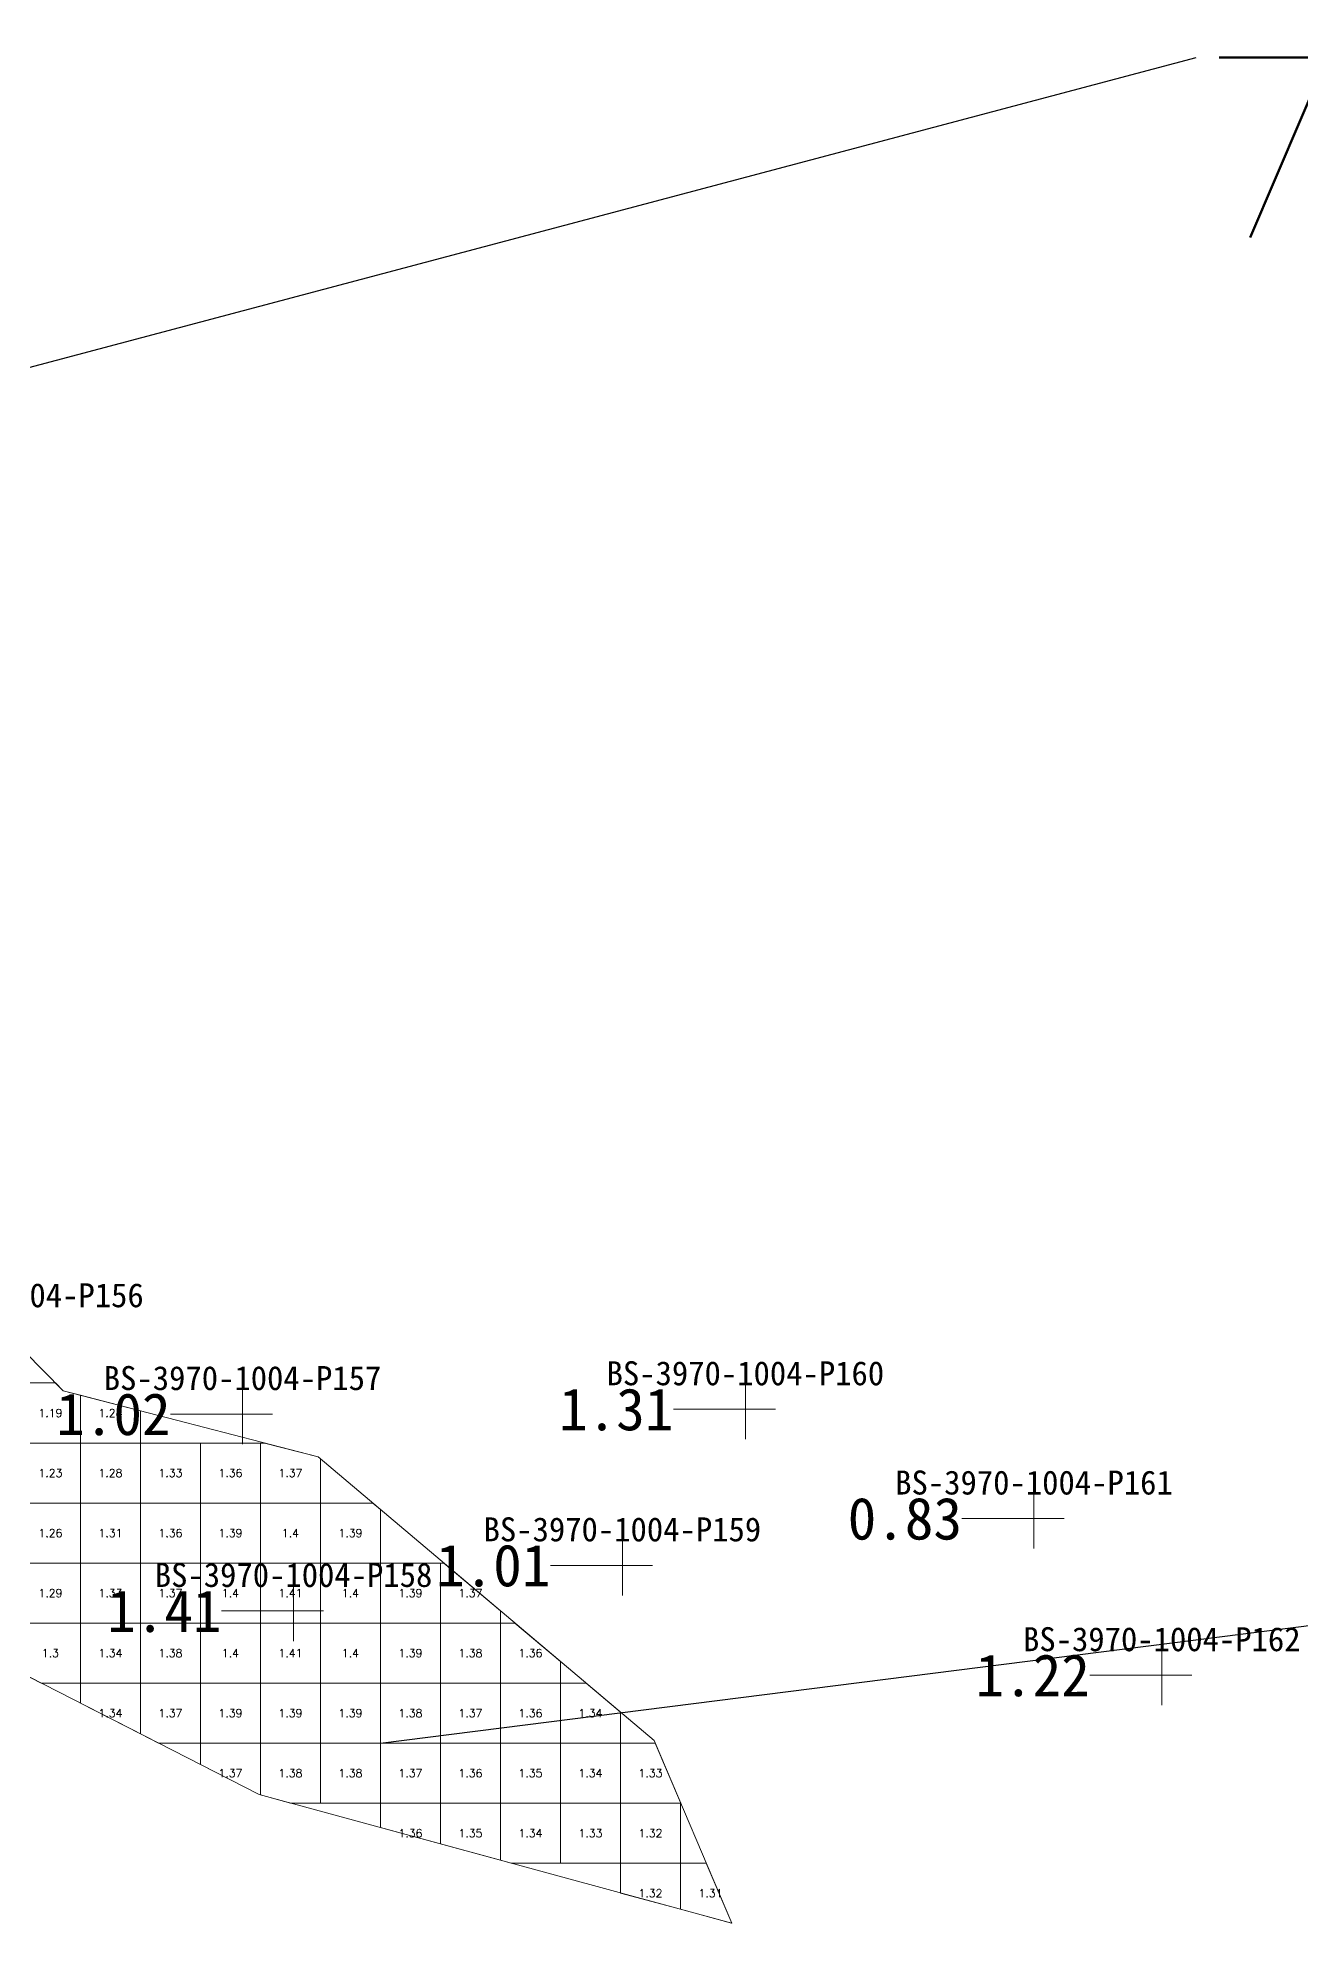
# Model space of a CAD drawing. Header units: inches. Extents: x 469761 to 469956, y 4349708 to 4349833.
# Drawn here: x 469870.27 to 469891.31, y 4349708.4 to 4349739.81 of the extents above; entities that cross this region are included whole.
import ezdxf
from ezdxf.enums import TextEntityAlignment as Align

# ---------------------------------------------------------------- set-up
doc = ezdxf.new("R2010")
doc.units = ezdxf.units.IN
doc.header["$MEASUREMENT"] = 0
for name, color, linetype, lineweight in [('点', 7, 'Continuous', 0), ('爆区方格网', 7, 'Continuous', 0), ('线条', 7, 'Continuous', 0), ('钻孔', 7, 'Continuous', 0)]:
    doc.layers.add(name, color=color, linetype=linetype, lineweight=lineweight)
doc.styles.add('3dmine_textStyle_1', font='txt.shx', dxfattribs={"height": 1, "bigfont": 'gbcbig.shx'})
doc.styles.add('3dmine_textStyle_2', font='simsunb.ttf', dxfattribs={"height": 1})
doc.styles.add('Standard_Shx', font='txt.shx', dxfattribs={"bigfont": 'gbcbig.shx'})

msp = doc.modelspace()

# ---------------------------------------------------------------- hatches: boundary and pattern name
at = {"layer": '钻孔', "linetype": 'Continuous', "lineweight": 0, "true_color": 0x0000ff, "extrusion": (0, 1, 0)}
for points in [[(-469870.72, 3960.31), (-469869.72, 3960.31), (-469869.72, 3969.31), (-469870.72, 3969.31)], [(-469874.68, 3959.65), (-469873.68, 3959.65), (-469873.68, 3968.65), (-469874.68, 3968.65)], [(-469883.06, 3960.44), (-469882.06, 3960.44), (-469882.06, 3968.44), (-469883.06, 3968.44)], [(-469881.01, 3959.86), (-469880.01, 3959.86), (-469880.01, 3968.86), (-469881.01, 3968.86)], [(-469875.53, 3960.32), (-469874.53, 3960.32), (-469874.53, 3969.32), (-469875.53, 3969.32)], [(-469890, 3959.65), (-469889, 3959.65), (-469889, 3968.65), (-469890, 3968.65)]]:
    msp.add_hatch(color=5, dxfattribs=at).paths.add_polyline_path(points, flags=0)
at = {"layer": '钻孔', "linetype": 'Continuous', "lineweight": 0, "true_color": 0x00ffff, "extrusion": (0, 1, 0)}
msp.add_hatch(color=4, dxfattribs=at).paths.add_polyline_path([(-469887.87, 3960.28), (-469886.87, 3960.28), (-469886.87, 3968.28), (-469887.87, 3968.28)], flags=0)

# ---------------------------------------------------------------- linework, layer by layer
for p, q in [((469854.161, 4349730.079), (469889.572, 4349739.479)), ((469875.978, 4349711.398, 3969.32), (469904.203, 4349714.975))]:
    msp.add_line(p, q)
at = {"color": 5, "linetype": 'Continuous', "lineweight": 0}
msp.add_lwpolyline([(469881.832, 4349708.397), (469873.956, 4349710.541), (469868.207, 4349713.482), (469860.922, 4349712.521), (469856.143, 4349714.688), (469851.91, 4349717.746), (469847.05, 4349722.386), (469845.478, 4349726.059), (469847.774, 4349728.804), (469850.298, 4349726.225), (469855.469, 4349723.158), (469859.293, 4349720.49), (469867.304, 4349722.364), (469868.108, 4349719.891), (469870.688, 4349717.269), (469874.94, 4349716.167), (469880.538, 4349711.441), (469881.832, 4349708.397), (469881.832, 4349708.397)], dxfattribs=at)
at = {"layer": '点', "color": 138, "linetype": 'Continuous', "lineweight": 0, "true_color": 0x004c4c}
for points, elevation in [([(469882.06, 4349716.46), (469882.06, 4349717.46)], 3968.44), ([(469873.68, 4349716.38), (469873.68, 4349717.38)], 3968.65), ([(469874.18, 4349716.88), (469873.18, 4349716.88)], 3968.65), ([(469882.56, 4349716.96), (469881.56, 4349716.96)], 3968.44), ([(469886.87, 4349714.64), (469886.87, 4349715.64)], 3968.28), ([(469887.37, 4349715.14), (469886.37, 4349715.14)], 3968.28), ([(469880.01, 4349713.86), (469880.01, 4349714.86)], 3968.86), ([(469880.51, 4349714.36), (469879.51, 4349714.36)], 3968.86), ([(469874.53, 4349713.1), (469874.53, 4349714.1)], 3969.32), ([(469875.03, 4349713.6), (469874.03, 4349713.6)], 3969.32), ([(469889, 4349712.03), (469889, 4349713.03)], 3968.65), ([(469889.5, 4349712.53), (469888.5, 4349712.53)], 3968.65)]:
    msp.add_lwpolyline(points, dxfattribs=dict(at, elevation=elevation))
at = {"layer": '爆区方格网', "color": 5, "linetype": 'Continuous', "lineweight": 0, "elevation": 3969.32}
for points in [[(469870.688, 4349717.269), (469870.978, 4349717.194), (469870.978, 4349716.398), (469869.978, 4349716.398), (469869.978, 4349717.398), (469870.561, 4349717.398), (469870.688, 4349717.269)], [(469871.978, 4349716.935), (469871.978, 4349716.398), (469870.978, 4349716.398), (469870.978, 4349717.194), (469871.978, 4349716.935)]]:
    msp.add_lwpolyline(points, dxfattribs=at)
at = {"layer": '爆区方格网', "color": 5, "linetype": 'Continuous', "lineweight": 0, "true_color": 0x0000ff, "elevation": 3969.32}
for points in [[(469870.978, 4349715.398), (469869.978, 4349715.398), (469869.978, 4349716.398), (469870.978, 4349716.398), (469870.978, 4349715.398)], [(469871.978, 4349715.398), (469870.978, 4349715.398), (469870.978, 4349716.398), (469871.978, 4349716.398), (469871.978, 4349715.398)], [(469872.978, 4349715.398), (469871.978, 4349715.398), (469871.978, 4349716.398), (469872.978, 4349716.398), (469872.978, 4349715.398)], [(469873.978, 4349715.398), (469872.978, 4349715.398), (469872.978, 4349716.398), (469873.978, 4349716.398), (469873.978, 4349715.398)], [(469874.94, 4349716.167), (469874.978, 4349716.136), (469874.978, 4349715.398), (469873.978, 4349715.398), (469873.978, 4349716.398), (469874.047, 4349716.398), (469874.94, 4349716.167)], [(469870.978, 4349714.398), (469869.978, 4349714.398), (469869.978, 4349715.398), (469870.978, 4349715.398), (469870.978, 4349714.398)], [(469871.978, 4349714.398), (469870.978, 4349714.398), (469870.978, 4349715.398), (469871.978, 4349715.398), (469871.978, 4349714.398)], [(469872.978, 4349714.398), (469871.978, 4349714.398), (469871.978, 4349715.398), (469872.978, 4349715.398), (469872.978, 4349714.398)], [(469873.978, 4349714.398), (469872.978, 4349714.398), (469872.978, 4349715.398), (469873.978, 4349715.398), (469873.978, 4349714.398)], [(469874.978, 4349714.398), (469873.978, 4349714.398), (469873.978, 4349715.398), (469874.978, 4349715.398), (469874.978, 4349714.398)], [(469875.978, 4349715.291), (469875.978, 4349714.398), (469874.978, 4349714.398), (469874.978, 4349715.398), (469875.851, 4349715.398), (469875.978, 4349715.291)], [(469870.978, 4349713.398), (469869.978, 4349713.398), (469869.978, 4349714.398), (469870.978, 4349714.398), (469870.978, 4349713.398)], [(469871.978, 4349713.398), (469870.978, 4349713.398), (469870.978, 4349714.398), (469871.978, 4349714.398), (469871.978, 4349713.398)], [(469872.978, 4349713.398), (469871.978, 4349713.398), (469871.978, 4349714.398), (469872.978, 4349714.398), (469872.978, 4349713.398)], [(469873.978, 4349713.398), (469872.978, 4349713.398), (469872.978, 4349714.398), (469873.978, 4349714.398), (469873.978, 4349713.398)], [(469874.978, 4349713.398), (469873.978, 4349713.398), (469873.978, 4349714.398), (469874.978, 4349714.398), (469874.978, 4349713.398)], [(469875.978, 4349713.398), (469874.978, 4349713.398), (469874.978, 4349714.398), (469875.978, 4349714.398), (469875.978, 4349713.398)], [(469876.978, 4349713.398), (469875.978, 4349713.398), (469875.978, 4349714.398), (469876.978, 4349714.398), (469876.978, 4349713.398)], [(469877.978, 4349713.603), (469877.978, 4349713.398), (469876.978, 4349713.398), (469876.978, 4349714.398), (469877.035, 4349714.398), (469877.978, 4349713.603)], [(469870.978, 4349712.398), (469870.326, 4349712.398), (469869.978, 4349712.577), (469869.978, 4349713.398), (469870.978, 4349713.398), (469870.978, 4349712.398)], [(469871.978, 4349712.398), (469870.978, 4349712.398), (469870.978, 4349713.398), (469871.978, 4349713.398), (469871.978, 4349712.398)], [(469872.978, 4349712.398), (469871.978, 4349712.398), (469871.978, 4349713.398), (469872.978, 4349713.398), (469872.978, 4349712.398)], [(469873.978, 4349712.398), (469872.978, 4349712.398), (469872.978, 4349713.398), (469873.978, 4349713.398), (469873.978, 4349712.398)], [(469874.978, 4349712.398), (469873.978, 4349712.398), (469873.978, 4349713.398), (469874.978, 4349713.398), (469874.978, 4349712.398)], [(469875.978, 4349712.398), (469874.978, 4349712.398), (469874.978, 4349713.398), (469875.978, 4349713.398), (469875.978, 4349712.398)], [(469876.978, 4349712.398), (469875.978, 4349712.398), (469875.978, 4349713.398), (469876.978, 4349713.398), (469876.978, 4349712.398)], [(469877.978, 4349712.398), (469876.978, 4349712.398), (469876.978, 4349713.398), (469877.978, 4349713.398), (469877.978, 4349712.398)], [(469878.978, 4349712.759), (469878.978, 4349712.398), (469877.978, 4349712.398), (469877.978, 4349713.398), (469878.22, 4349713.398), (469878.978, 4349712.759)], [(469871.978, 4349711.553), (469870.978, 4349712.065), (469870.978, 4349712.398), (469871.978, 4349712.398), (469871.978, 4349711.553)], [(469872.978, 4349711.398), (469872.28, 4349711.398), (469871.978, 4349711.553), (469871.978, 4349712.398), (469872.978, 4349712.398), (469872.978, 4349711.398)], [(469873.978, 4349711.398), (469872.978, 4349711.398), (469872.978, 4349712.398), (469873.978, 4349712.398), (469873.978, 4349711.398)], [(469874.978, 4349711.398), (469873.978, 4349711.398), (469873.978, 4349712.398), (469874.978, 4349712.398), (469874.978, 4349711.398)], [(469875.978, 4349711.398), (469874.978, 4349711.398), (469874.978, 4349712.398), (469875.978, 4349712.398), (469875.978, 4349711.398)], [(469876.978, 4349711.398), (469875.978, 4349711.398), (469875.978, 4349712.398), (469876.978, 4349712.398), (469876.978, 4349711.398)], [(469877.978, 4349711.398), (469876.978, 4349711.398), (469876.978, 4349712.398), (469877.978, 4349712.398), (469877.978, 4349711.398)], [(469878.978, 4349711.398), (469877.978, 4349711.398), (469877.978, 4349712.398), (469878.978, 4349712.398), (469878.978, 4349711.398)], [(469879.978, 4349711.914), (469879.978, 4349711.398), (469878.978, 4349711.398), (469878.978, 4349712.398), (469879.404, 4349712.398), (469879.978, 4349711.914)], [(469873.978, 4349710.535), (469873.956, 4349710.541), (469872.978, 4349711.042), (469872.978, 4349711.398), (469873.978, 4349711.398), (469873.978, 4349710.535)], [(469874.978, 4349710.398), (469874.48, 4349710.398), (469873.978, 4349710.535), (469873.978, 4349711.398), (469874.978, 4349711.398), (469874.978, 4349710.398)], [(469875.978, 4349710.398), (469874.978, 4349710.398), (469874.978, 4349711.398), (469875.978, 4349711.398), (469875.978, 4349710.398)], [(469876.978, 4349710.398), (469875.978, 4349710.398), (469875.978, 4349711.398), (469876.978, 4349711.398), (469876.978, 4349710.398)], [(469877.978, 4349710.398), (469876.978, 4349710.398), (469876.978, 4349711.398), (469877.978, 4349711.398), (469877.978, 4349710.398)], [(469878.978, 4349710.398), (469877.978, 4349710.398), (469877.978, 4349711.398), (469878.978, 4349711.398), (469878.978, 4349710.398)], [(469879.978, 4349710.398), (469878.978, 4349710.398), (469878.978, 4349711.398), (469879.978, 4349711.398), (469879.978, 4349710.398)], [(469880.978, 4349710.407), (469880.978, 4349710.398), (469879.978, 4349710.398), (469879.978, 4349711.398), (469880.556, 4349711.398), (469880.978, 4349710.407)], [(469876.978, 4349709.719), (469875.978, 4349709.991), (469875.978, 4349710.398), (469876.978, 4349710.398), (469876.978, 4349709.719)], [(469877.978, 4349709.447), (469876.978, 4349709.719), (469876.978, 4349710.398), (469877.978, 4349710.398), (469877.978, 4349709.447)], [(469878.978, 4349709.398), (469878.154, 4349709.398), (469877.978, 4349709.447), (469877.978, 4349710.398), (469878.978, 4349710.398), (469878.978, 4349709.398)], [(469879.978, 4349709.398), (469878.978, 4349709.398), (469878.978, 4349710.398), (469879.978, 4349710.398), (469879.978, 4349709.398)], [(469880.978, 4349709.398), (469879.978, 4349709.398), (469879.978, 4349710.398), (469880.978, 4349710.398), (469880.978, 4349709.398)], [(469880.978, 4349708.63), (469879.978, 4349708.902), (469879.978, 4349709.398), (469880.978, 4349709.398), (469880.978, 4349708.63)], [(469881.832, 4349708.398), (469881.828, 4349708.398), (469880.978, 4349708.63), (469880.978, 4349709.398), (469881.406, 4349709.398), (469881.832, 4349708.398)]]:
    msp.add_lwpolyline(points, dxfattribs=at)
at = {"layer": '线条', "color": 138, "linetype": 'Continuous', "lineweight": 0, "true_color": 0x004c4c}
for points, elevation in [([(469873.68, 4349716.88), (469873.68, 4349716.88), (469873.68, 4349716.88)], 3968.65), ([(469882.06, 4349716.96), (469882.06, 4349716.96), (469882.06, 4349716.96)], 3968.44), ([(469886.87, 4349715.14), (469886.87, 4349715.14), (469886.87, 4349715.14)], 3968.28), ([(469880.01, 4349714.36), (469880.01, 4349714.36), (469880.01, 4349714.36)], 3968.86), ([(469874.53, 4349713.6), (469874.53, 4349713.6), (469874.53, 4349713.6)], 3969.32), ([(469889, 4349712.53), (469889, 4349712.53), (469889, 4349712.53)], 3968.65)]:
    msp.add_lwpolyline(points, dxfattribs=dict(at, elevation=elevation))
at = {"layer": '钻孔', "color": 5, "linetype": 'Continuous', "lineweight": 0, "true_color": 0x0000ff}
for points, elevation in [([(469873.68, 4349716.88), (469872.48, 4349716.88)], 3968.65), ([(469873.68, 4349716.88), (469872.48, 4349716.88)], 3959.65), ([(469882.06, 4349716.96), (469880.86, 4349716.96)], 3968.44), ([(469882.06, 4349716.96), (469880.86, 4349716.96)], 3960.44), ([(469880.01, 4349714.36), (469878.81, 4349714.36)], 3968.86), ([(469880.01, 4349714.36), (469878.81, 4349714.36)], 3959.86), ([(469874.53, 4349713.6), (469873.33, 4349713.6)], 3969.32), ([(469874.53, 4349713.6), (469873.33, 4349713.6)], 3960.32), ([(469889, 4349712.53), (469887.8, 4349712.53)], 3968.65), ([(469889, 4349712.53), (469887.8, 4349712.53)], 3959.65)]:
    msp.add_lwpolyline(points, dxfattribs=dict(at, elevation=elevation))
at = {"layer": '钻孔', "color": 4, "linetype": 'Continuous', "lineweight": 0, "true_color": 0x00ffff}
for elevation in [3968.28, 3960.28]:
    msp.add_lwpolyline([(469886.87, 4349715.14), (469885.67, 4349715.14)], dxfattribs=dict(at, elevation=elevation))

# ---------------------------------------------------------------- texts
at = {"color": 5, "linetype": 'Continuous', "lineweight": 0, "true_color": 0x0000ff, "style": '3dmine_textStyle_1'}
for s, p in [('1.19', (469870.478, 4349716.898, 3969.32)), ('1.24', (469871.478, 4349716.898, 3969.32)), ('1.23', (469870.478, 4349715.898, 3969.32)), ('1.28', (469871.478, 4349715.898, 3969.32)), ('1.33', (469872.478, 4349715.898, 3969.32)), ('1.36', (469873.478, 4349715.898, 3969.32)), ('1.37', (469874.478, 4349715.898, 3969.32)), ('1.26', (469870.478, 4349714.898, 3969.32)), ('1.31', (469871.478, 4349714.898, 3969.32)), ('1.36', (469872.478, 4349714.898, 3969.32)), ('1.39', (469873.478, 4349714.898, 3969.32)), ('1.4', (469874.478, 4349714.898, 3969.32)), ('1.39', (469875.478, 4349714.898, 3969.32)), ('1.29', (469870.478, 4349713.898, 3969.32)), ('1.33', (469871.478, 4349713.898, 3969.32)), ('1.37', (469872.478, 4349713.898, 3969.32)), ('1.4', (469873.478, 4349713.898, 3969.32)), ('1.41', (469874.478, 4349713.898, 3969.32)), ('1.4', (469875.478, 4349713.898, 3969.32)), ('1.39', (469876.478, 4349713.898, 3969.32)), ('1.37', (469877.478, 4349713.898, 3969.32)), ('1.3', (469870.478, 4349712.898, 3969.32)), ('1.34', (469871.478, 4349712.898, 3969.32)), ('1.38', (469872.478, 4349712.898, 3969.32)), ('1.4', (469873.478, 4349712.898, 3969.32)), ('1.41', (469874.478, 4349712.898, 3969.32)), ('1.4', (469875.478, 4349712.898, 3969.32)), ('1.39', (469876.478, 4349712.898, 3969.32)), ('1.38', (469877.478, 4349712.898, 3969.32)), ('1.36', (469878.478, 4349712.898, 3969.32)), ('1.34', (469871.478, 4349711.898, 3969.32)), ('1.37', (469872.478, 4349711.898, 3969.32)), ('1.39', (469873.478, 4349711.898, 3969.32)), ('1.39', (469874.478, 4349711.898, 3969.32)), ('1.39', (469875.478, 4349711.898, 3969.32)), ('1.38', (469876.478, 4349711.898, 3969.32)), ('1.37', (469877.478, 4349711.898, 3969.32)), ('1.36', (469878.478, 4349711.898, 3969.32)), ('1.34', (469879.478, 4349711.898, 3969.32)), ('1.37', (469873.478, 4349710.898, 3969.32)), ('1.38', (469874.478, 4349710.898, 3969.32)), ('1.38', (469875.478, 4349710.898, 3969.32)), ('1.37', (469876.478, 4349710.898, 3969.32)), ('1.36', (469877.478, 4349710.898, 3969.32)), ('1.35', (469878.478, 4349710.898, 3969.32)), ('1.34', (469879.478, 4349710.898, 3969.32)), ('1.33', (469880.478, 4349710.898, 3969.32)), ('1.36', (469876.478, 4349709.898, 3969.32)), ('1.35', (469877.478, 4349709.898, 3969.32)), ('1.34', (469878.478, 4349709.898, 3969.32)), ('1.33', (469879.478, 4349709.898, 3969.32)), ('1.32', (469880.478, 4349709.898, 3969.32)), ('1.32', (469880.478, 4349708.898, 3969.32)), ('1.31', (469881.478, 4349708.898, 3969.32))]:
    msp.add_text(s, height=0.1333, dxfattribs=at).set_placement(p, align=Align.MIDDLE_CENTER)
at = {"insert": (469889.572, 4349739.479), "char_height": 3, "attachment_point": 1, "style": 'Standard_Shx'}
msp.add_mtext_dynamic_manual_height_columns('7号矿块', width=20.51928, gutter_width=1, heights=[0], dxfattribs=at)
at = {"layer": '钻孔', "color": 138, "linetype": 'Continuous', "lineweight": 0, "true_color": 0x004c4c, "style": '3dmine_textStyle_2'}
for s, p in [('BS-3970-1004-P156', (469869.72, 4349718.66, 3969.31)), ('BS-3970-1004-P160', (469882.06, 4349717.36, 3968.44)), ('BS-3970-1004-P157', (469873.68, 4349717.28, 3968.65)), ('BS-3970-1004-P161', (469886.87, 4349715.54, 3968.28)), ('BS-3970-1004-P159', (469880.01, 4349714.76, 3968.86)), ('BS-3970-1004-P158', (469874.53, 4349714, 3969.32)), ('BS-3970-1004-P162', (469889, 4349712.93, 3968.65))]:
    msp.add_text(s, height=0.4, dxfattribs=at).set_placement(p, align=Align.CENTER)
at = {"layer": '钻孔', "color": 5, "linetype": 'Continuous', "lineweight": 0, "true_color": 0x0000ff, "style": '3dmine_textStyle_2'}
for s, p in [('1.02', (469872.48, 4349716.88, 3964.15)), ('1.31', (469880.86, 4349716.96, 3964.44)), ('1.01', (469878.81, 4349714.36, 3964.36)), ('1.41', (469873.33, 4349713.6, 3964.82)), ('1.22', (469887.8, 4349712.53, 3964.15))]:
    msp.add_text(s, height=0.7, dxfattribs=at).set_placement(p, align=Align.MIDDLE_RIGHT)
at = {"layer": '钻孔', "color": 4, "linetype": 'Continuous', "lineweight": 0, "true_color": 0x00ffff, "style": '3dmine_textStyle_2'}
msp.add_text('0.83', height=0.7, dxfattribs=at).set_placement((469885.67, 4349715.14, 3964.28), align=Align.MIDDLE_RIGHT)

doc.saveas('drawing.dxf')
